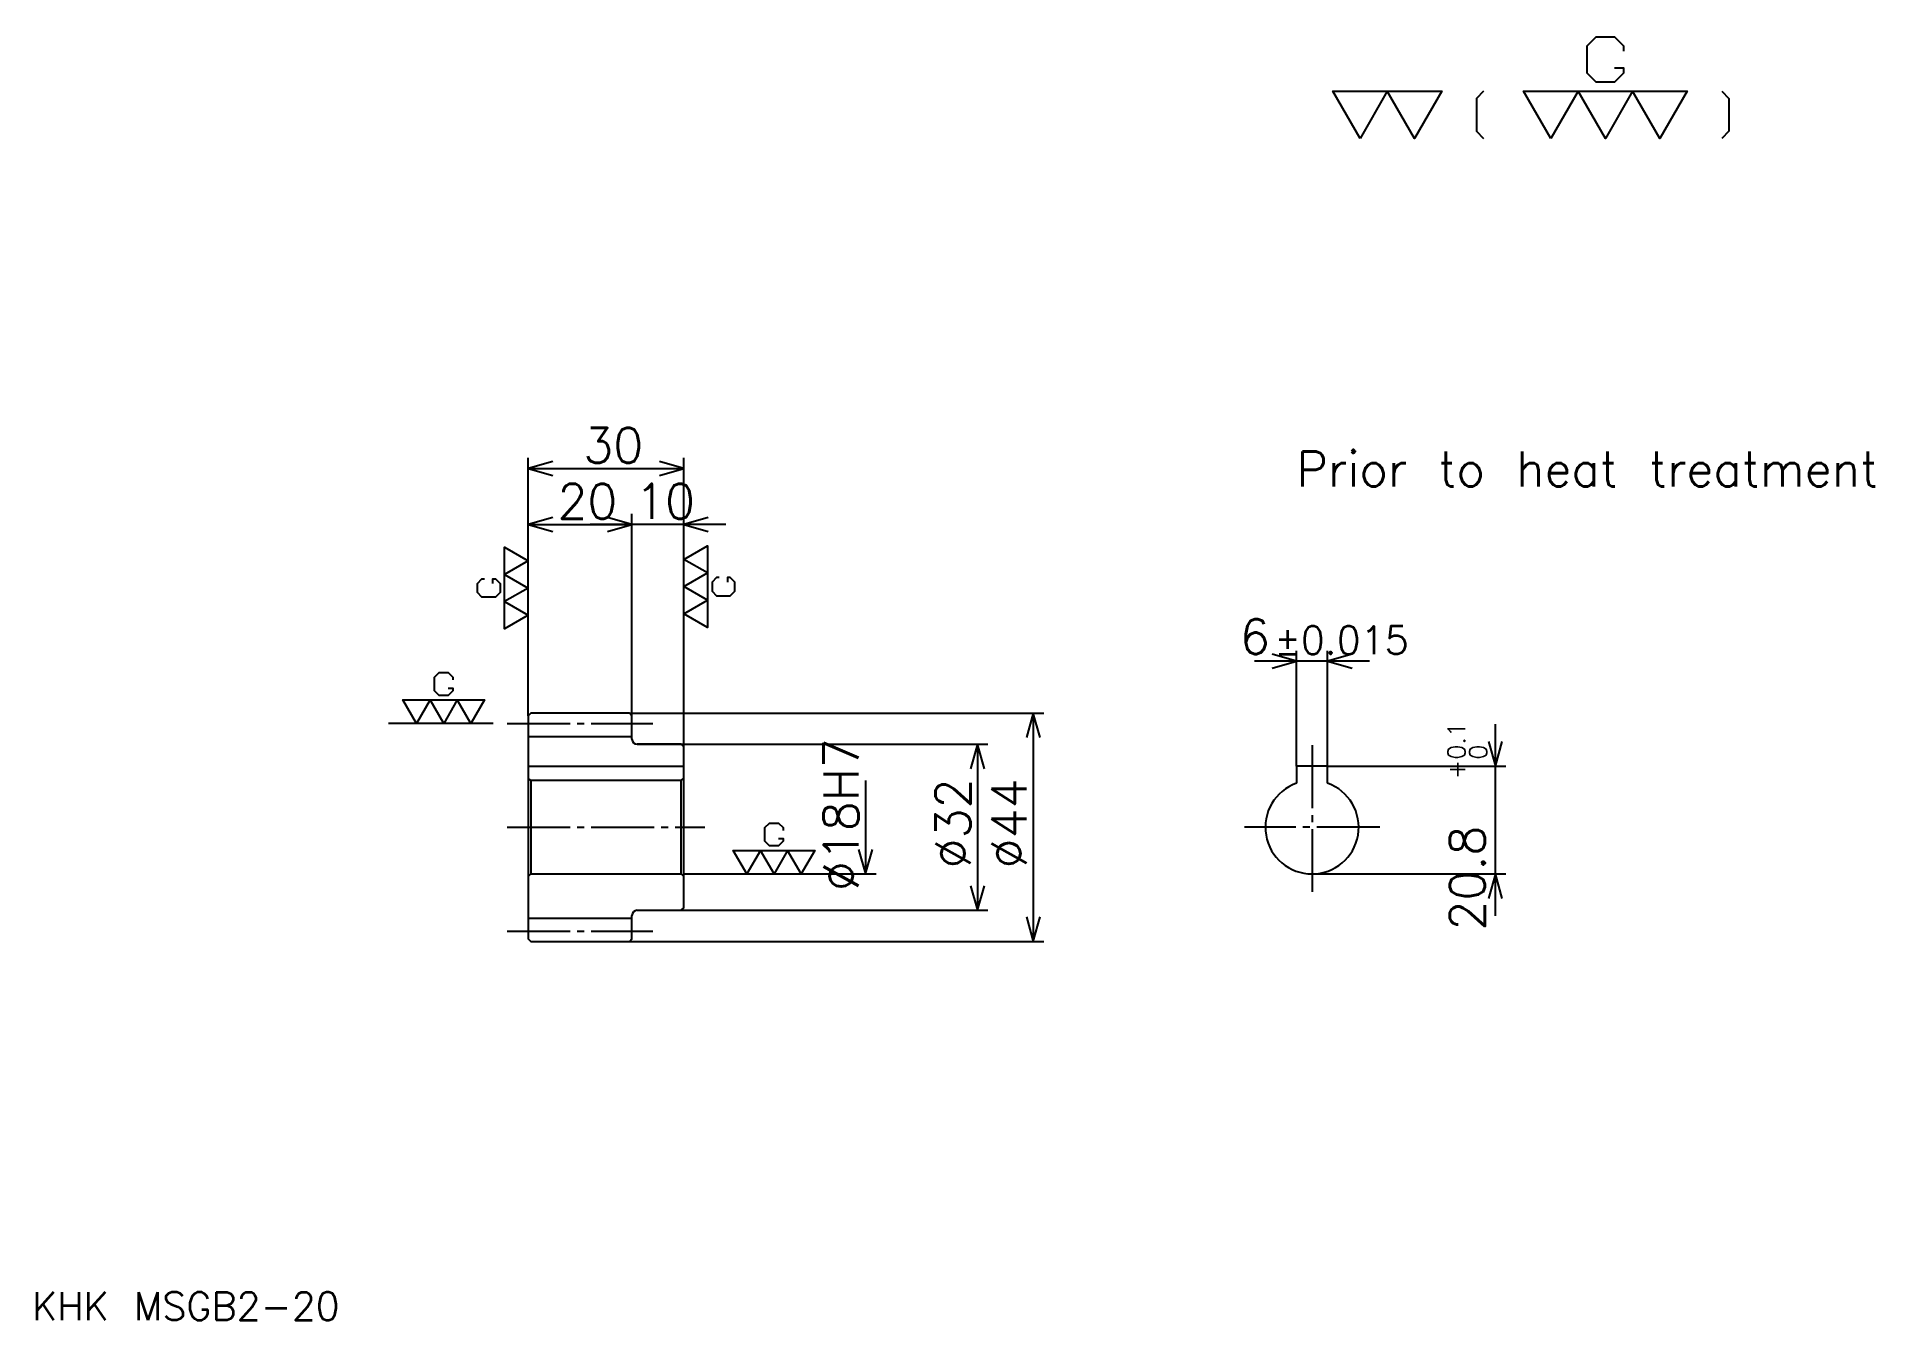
# Model space of a CAD drawing. Extents: x 14 to 369, y 15 to 262.
import ezdxf

# ---------------------------------------------------------------- set-up
doc = ezdxf.new("R2010")
doc.units = 0
doc.linetypes.add('DASHDOT', pattern=[16.173913, 12.130435, -1.347826, 1.347826, -1.347826])
doc.layers.get('0').update_dxf_attribs({"linetype": 'CONTINUOUS'})
doc.layers.add('DASHDOT', color=6, linetype='DASHDOT')
doc.styles.add('KANJI', font='TXT', dxfattribs={"bigfont": 'BIGFONT'})

msp = doc.modelspace()

# ---------------------------------------------------------------- linework, layer by layer
at = {"color": 5}
for p, q in [((109.173904, 131.847824), (109.173904, 181.043472)), ((139.173904, 131.847824), (139.173904, 181.043472)), ((109.173904, 179.021729), (139.173904, 179.021729)), ((129.173904, 131.847824), (129.173904, 170.260864)), ((109.173904, 168.239136), (129.173904, 168.239136)), ((147.260864, 168.239136), (121.086945, 168.239136)), ((271.391296, 141.865219), (249.217377, 141.865219)), ((257.304321, 121.647827), (257.304321, 143.886963)), ((263.304321, 121.647827), (263.304321, 143.886963)), ((109.173904, 131.347824), (109.173904, 131.847824)), ((128.673904, 131.847824), (139.173904, 131.847824)), ((129.173904, 131.347824), (129.173904, 131.847824)), ((139.173904, 131.847824), (208.586945, 131.847824)), ((139.173904, 125.347824), (139.173904, 131.847824)), ((206.565216, 131.847824), (206.565216, 87.847824)), ((295.652161, 92.760864), (295.652161, 129.734787)), ((130.173904, 125.847824), (139.173904, 125.847824)), ((139.173904, 125.847824), (197.804337, 125.847824)), ((195.782593, 125.847824), (195.782593, 93.847824)), ((263.304321, 121.647827), (297.673889, 121.647827)), ((174.217377, 118.847824), (174.217377, 100.847824)), ((139.173904, 100.847824), (176.23912, 100.847824)), ((260.304321, 100.847824), (297.673889, 100.847824)), ((130.173904, 93.847824), (139.173904, 93.847824)), ((139.173904, 93.847824), (197.804337, 93.847824)), ((128.673904, 87.847824), (139.173904, 87.847824)), ((139.173904, 87.847824), (208.586945, 87.847824))]:
    msp.add_line(p, q, dxfattribs=at)
at = {"color": 7}
msp.add_line((102.434776, 129.847824), (82.217384, 129.847824), dxfattribs=at)
at = {"color": 4}
for p, q in [((109.173904, 127.347824), (129.173904, 127.347824)), ((109.173904, 121.647827), (139.173904, 121.647827)), ((109.673904, 118.847824), (109.673904, 100.847824)), ((138.673904, 118.847824), (139.173904, 119.347824)), ((138.673904, 100.847824), (139.173904, 100.347824)), ((109.173904, 92.347824), (129.173904, 92.347824))]:
    msp.add_line(p, q, dxfattribs=at)
at = {"color": 7}
for points in [[(318.626099, 256.275635), (320.378265, 256.275635), (320.378265, 255.224335), (318.626099, 253.472168), (315.121735, 253.472168), (313.369568, 255.224335), (313.369568, 260.480865), (315.121735, 262.233032), (318.626099, 262.233032), (320.378265, 260.480865), (320.378265, 259.429565)], [(269.565216, 242.608688), (264.308685, 251.720001), (285.334778, 251.720001), (280.078247, 242.608688), (274.821747, 251.720001), (269.565216, 242.608688)], [(293.394775, 251.720001), (291.993042, 250.318253), (291.993042, 244.010422), (293.394775, 242.608688)], [(306.36087, 242.608688), (301.10434, 251.720001), (332.643463, 251.720001), (327.386963, 242.608688), (322.130432, 251.720001), (316.873901, 242.608688), (311.617401, 251.720001), (306.36087, 242.608688)], [(339.301727, 251.720001), (340.703491, 250.318253), (340.703491, 244.010422), (339.301727, 242.608688)], [(109.173904, 150.717392), (104.618256, 148.089127), (104.618256, 163.858688), (109.173904, 161.230438), (104.618256, 158.602173), (109.173904, 155.973907), (104.618256, 153.345642), (109.173904, 150.717392)], [(139.173904, 161.5), (143.729553, 164.128265), (143.729553, 148.358688), (139.173904, 150.986954), (143.729553, 153.615219), (139.173904, 156.243469), (143.729553, 158.871735), (139.173904, 161.5)], [(102.340424, 156.850006), (102.340424, 157.726074), (102.866081, 157.726074), (103.742165, 156.850006), (103.742165, 155.097824), (102.866081, 154.221741), (100.237816, 154.221741), (99.361732, 155.097824), (99.361732, 156.850006), (100.237816, 157.726074), (100.763466, 157.726074)], [(146.007385, 157.995651), (145.481735, 157.995651), (144.605652, 157.119568), (144.605652, 155.367386), (145.481735, 154.491302), (148.109985, 154.491302), (148.986084, 155.367386), (148.986084, 157.119568), (148.109985, 157.995651), (147.584335, 157.995651), (147.584335, 157.119568)], [(93.741295, 136.681305), (94.617386, 136.681305), (94.617386, 136.155655), (93.741295, 135.279572), (91.98912, 135.279572), (91.113037, 136.155655), (91.113037, 138.783905), (91.98912, 139.660004), (93.741295, 139.660004), (94.617386, 138.783905), (94.617386, 138.258255)], [(87.608688, 129.847824), (84.980423, 134.403473), (100.749992, 134.403473), (98.121735, 129.847824), (95.493469, 134.403473), (92.865204, 129.847824), (90.236946, 134.403473), (87.608688, 129.847824)], [(157.436951, 107.681305), (158.313034, 107.681305), (158.313034, 107.155647), (157.436951, 106.279564), (155.684784, 106.279564), (154.808685, 107.155647), (154.808685, 109.783913), (155.684784, 110.659996), (157.436951, 110.659996), (158.313034, 109.783913), (158.313034, 109.258263)], [(151.304337, 100.847824), (148.676086, 105.403473), (164.445648, 105.403473), (161.817383, 100.847824), (159.189117, 105.403473), (156.560867, 100.847824), (153.932602, 105.403473), (151.304337, 100.847824)]]:
    msp.add_lwpolyline(points, dxfattribs=at)
at = {"color": 5}
for points in [[(113.891296, 180.369568), (109.173904, 179.021729), (113.891296, 177.67392)], [(134.456512, 177.67392), (139.173904, 179.021729), (134.456512, 180.369568)], [(113.891296, 169.58696), (109.173904, 168.239136), (113.891296, 166.891296)], [(124.456512, 166.891296), (129.173904, 168.239136), (124.456512, 169.58696)], [(124.456512, 166.891296), (129.173904, 168.239136), (124.456512, 169.58696)], [(143.891296, 169.58696), (139.173904, 168.239136), (143.891296, 166.891296)], [(252.586945, 140.517395), (257.304321, 141.865219), (252.586945, 143.213043)], [(268.021729, 143.213043), (263.304321, 141.865219), (268.021729, 140.517395)], [(207.913025, 127.130432), (206.565216, 131.847824), (205.217377, 127.130432)], [(197.130432, 121.130432), (195.782593, 125.847824), (194.434784, 121.130432)], [(294.304321, 126.365219), (295.652161, 121.647827), (297, 126.365219)], [(172.869553, 105.565216), (174.217377, 100.847824), (175.565216, 105.565216)], [(297, 96.130432), (295.652161, 100.847824), (294.304321, 96.130432)], [(194.434784, 98.565216), (195.782593, 93.847824), (197.130432, 98.565216)], [(205.217377, 92.565216), (206.565216, 87.847824), (207.913025, 92.565216)]]:
    msp.add_lwpolyline(points, dxfattribs=at)
at = {"color": 4}
for points in [[(129.173904, 126.847824), (129.173904, 131.347824), (128.673904, 131.847824), (109.673904, 131.847824), (109.173904, 131.347824), (109.173904, 100.347824)], [(130.173904, 93.847824), (138.673904, 93.847824), (139.173904, 94.347824), (139.173904, 125.347824), (138.673904, 125.847824), (130.173904, 125.847824)], [(263.304321, 118.333107), (263.304321, 121.647827), (257.304321, 121.647827), (257.304321, 118.333107)], [(109.173904, 100.347824), (109.673904, 100.847824), (138.673904, 100.847824), (138.673904, 118.847824), (109.673904, 118.847824), (109.173904, 119.347824)], [(109.173904, 100.347824), (109.173904, 88.347824), (109.673904, 87.847824), (128.673904, 87.847824), (129.173904, 88.347824), (129.173904, 92.847824)]]:
    msp.add_lwpolyline(points, dxfattribs=at)
for centre, radius, start, end in [((130.173904, 126.847824), 1, 180, 270), ((260.304321, 109.847824), 9, 109.47122094, 70.52877906), ((130.173904, 92.847824), 1, 90, 180)]:
    msp.add_arc(centre, radius, start, end, dxfattribs=at)
at = {"layer": 'DASHDOT', "color": 7}
for p, q in [((105.130424, 129.847824), (133.217377, 129.847824)), ((260.304321, 125.691299), (260.304321, 96.804344)), ((105.130424, 109.847824), (143.217377, 109.847824)), ((273.347839, 109.847824), (247.260864, 109.847824)), ((105.130424, 89.847824), (133.217377, 89.847824))]:
    msp.add_line(p, q, dxfattribs=at)

# ---------------------------------------------------------------- texts
at = {"color": 7, "style": 'KANJI'}
for s, height, p in [('30', 6.73913, (119.793472, 180.100006)), ('Prior to heat treatment', 6.73913, (257.304321, 175.560867)), ('20', 6.73913, (114.793472, 169.317383)), ('10', 6.73913, (129.793472, 169.317383)), ('6', 6.73913, (246.393433, 143.213043)), ('%%p0.015', 5.391304, (253.064346, 143.213043)), ('KHK MSGB2-20', 5.391304, (13.478261, 14.826087))]:
    msp.add_text(s, height=height, dxfattribs=at).set_placement(p)
for s, height, p in [('0.1', 3.369565, (289.856506, 122.895683)), ('%%c18H7', 6.73913, (172.869553, 97.548912)), ('0', 3.369565, (294.03479, 122.895683)), ('+', 3.369565, (289.856506, 119.121773)), ('%%c32', 6.73913, (194.434784, 101.929344)), ('%%c44', 6.73913, (205.217377, 101.929344)), ('20.8', 6.73913, (293.630432, 89.952148))]:
    msp.add_text(s, height=height, rotation=90, dxfattribs=at).set_placement(p)

doc.saveas('drawing.dxf')
